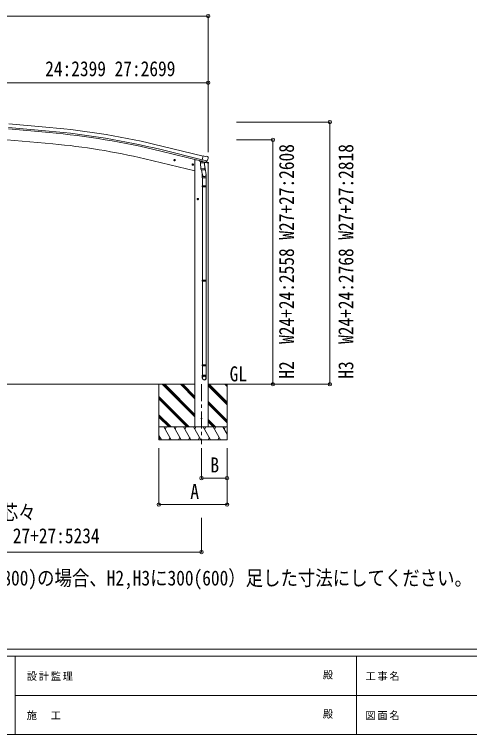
# Model space of a CAD drawing. Units: millimetres at full size, sheet at 1:40; details may follow other scales. Extents: x -11181 to 11305, y -7804 to 7716.
# Drawn here: x -4546 to 790, y -7804 to 635 of the extents above; entities that cross this region are included whole.
import ezdxf
from ezdxf.enums import TextEntityAlignment as Align

# ---------------------------------------------------------------- set-up
doc = ezdxf.new("R2010")
doc.units = ezdxf.units.MM
doc.header["$LTSCALE"] = 40
doc.header["$PDMODE"] = 32
doc.header["$PDSIZE"] = 40
doc.linetypes.add('CHAIN1', pattern=[8, 5, -1, 1, -1])
for name, color, linetype, lineweight in [('0-0_0', 7, 'Continuous', 9), ('0-1_本体', 4, 'Continuous', 9), ('0-2_部品', 7, 'Continuous', 9), ('0-3_ELV2', 4, 'Continuous', 9), ('0-6_OTH_LINE', 7, 'Continuous', 9), ('0-A_寸法', 6, 'Continuous', 9), ('F-0_240', 7, 'Continuous', 9)]:
    doc.layers.add(name, color=color, linetype=linetype, lineweight=lineweight)
doc.styles.add('ＭＳ ゴシック', font='')
doc.styles.get('ＭＳ ゴシック').set_extended_font_data('MS Gothic')

msp = doc.modelspace()

# ---------------------------------------------------------------- linework, layer by layer
at = {"layer": '0-0_0'}
for p, q in [((-2430.05, -3699.12), (-4752.14, -3699.12)), ((-2852.8, -3699.12), (-2852.8, -4349.12)), ((-2430.55, -4081.38), (-2812.81, -3699.12)), ((-2430.55, -4067.24), (-2798.67, -3699.12)), ((-2430.55, -4053.1), (-2784.53, -3699.12)), ((-2430.55, -3869.25), (-2600.68, -3699.12)), ((-2430.55, -3855.11), (-2586.54, -3699.12)), ((-2430.55, -3840.97), (-2572.4, -3699.12)), ((-2052.8, -3924.49), (-2275.05, -3702.24)), ((-1678.21, -3699.12), (-2274.55, -3699.12)), ((-2052.8, -3910.35), (-2264.03, -3699.12)), ((-2052.8, -3726.5), (-2080.18, -3699.12)), ((-2052.8, -3712.36), (-2066.04, -3699.12)), ((-2052.8, -3938.63), (-2275.05, -3716.38)), ((-2496.66, -4199.12), (-2852.8, -3842.98)), ((-2510.8, -4199.12), (-2852.8, -3857.12)), ((-2524.94, -4199.12), (-2852.8, -3871.26)), ((-2052.8, -4122.48), (-2275.05, -3900.23)), ((-2052.8, -4136.62), (-2275.05, -3914.37)), ((-2052.8, -4150.76), (-2275.05, -3928.51)), ((-2708.79, -4199.12), (-2852.8, -4055.11)), ((-2722.93, -4199.12), (-2852.8, -4069.25)), ((-2737.07, -4199.12), (-2852.8, -4083.4)), ((-2188.29, -4199.12), (-2275.05, -4112.36)), ((-2202.43, -4199.12), (-2275.05, -4126.5)), ((-2852.8, -4199.12), (-2052.8, -4199.12)), ((-2707.42, -4349.12), (-2794.02, -4199.12)), ((-2779.02, -4225.1), (-2764.02, -4199.12)), ((-2591.95, -4349.12), (-2678.55, -4199.12)), ((-2648.55, -4199.12), (-2663.55, -4225.1)), ((-2476.48, -4349.12), (-2563.08, -4199.12)), ((-2548.08, -4225.1), (-2533.08, -4199.12)), ((-2361, -4349.12), (-2447.61, -4199.12)), ((-2432.61, -4225.1), (-2417.61, -4199.12)), ((-2245.53, -4349.12), (-2332.14, -4199.12)), ((-2317.14, -4225.1), (-2302.14, -4199.12)), ((-2216.57, -4199.12), (-2275.05, -4140.65)), ((-2130.06, -4349.12), (-2216.67, -4199.12)), ((-2201.67, -4225.1), (-2186.66, -4199.12)), ((-2052.8, -4282.95), (-2101.2, -4199.12)), ((-2086.2, -4225.1), (-2071.2, -4199.12)), ((-2822.89, -4349.12), (-2852.8, -4297.31)), ((-2837.88, -4323.14), (-2852.8, -4348.97)), ((-2722.41, -4323.14), (-2737.41, -4349.12)), ((-2606.94, -4323.14), (-2621.94, -4349.12)), ((-2491.47, -4323.14), (-2506.47, -4349.12)), ((-2376, -4323.14), (-2391, -4349.12)), ((-2260.53, -4323.14), (-2275.53, -4349.12)), ((-2145.06, -4323.14), (-2160.06, -4349.12))]:
    msp.add_line(p, q, dxfattribs=at)
msp.add_lwpolyline([(-2052.8, -3699.12), (-2052.8, -4349.12), (-2852.8, -4349.12)], dxfattribs=at)
at = {"layer": '0-1_本体'}
for p, q in [((-4134.12, -689.12), (-4611.43, -645.8)), ((-4139.54, -748.88), (-4616.66, -705.57)), ((-4138.03, -732.16), (-4615.14, -688.86)), ((-4097.09, -882.4), (-4635.04, -835.33)), ((-2334.57, -1025.53), (-2817.42, -907.95)), ((-2348.58, -1083.87), (-2831.62, -966.25)), ((-2827.65, -949.94), (-2344.63, -1067.44)), ((-2430.05, -1199.12), (-3015.72, -1058.51)), ((-2430.55, -1069.12), (-2410.05, -1069.12)), ((-2430.55, -1069.12), (-2430.55, -4199.12)), ((-2410.05, -1069.12), (-2376.54, -1077.16)), ((-2274.55, -1108.82), (-2274.55, -4199.12))]:
    msp.add_line(p, q, dxfattribs=at)
at = {"layer": '0-1_本体', "color": 5, "linetype": 'CHAIN1'}
msp.add_line((-2352.8, -3696.62), (-2352.8, -4401.62), dxfattribs=at)
at = {"layer": '0-1_本体'}
for centre, radius, start, end in [((-4948.13, -9657.7), 8945.44, 76.31388, 84.81388), ((-4948.13, -9657.7), 8962.23, 76.31388, 84.81388), ((-4948.13, -9657.7), 9005.44, 76.31388, 84.81388), ((-4742.07, -8250.7), 7396.48, 76.50259, 84.99741)]:
    msp.add_arc(centre, radius, start, end, dxfattribs=at)
at = {"layer": '0-2_部品'}
for p, q in [((-2658.78, -1075.3), (-2678.23, -1070.63)), ((-2675.8, -1071.21), (-2670.64, -1065.77)), ((-2673.67, -1078.41), (-2675.8, -1071.21)), ((-2670.84, -1082.69), (-2666.17, -1063.24)), ((-2670.64, -1065.77), (-2663.34, -1067.52)), ((-2663.34, -1067.52), (-2661.21, -1074.72)), ((-2376.54, -1077.08), (-2376.54, -1080.4)), ((-2353.82, -1089.79), (-2372.71, -1085.26)), ((-2349.83, -1085.2), (-2363.14, -1100.52)), ((-2348.88, -1085.13), (-2349.83, -1085.2)), ((-2345.8, -1087.61), (-2347.33, -1087.24)), ((-2309.09, -1096.42), (-2345.8, -1087.61)), ((-2287.17, -1081.41), (-2344.67, -1067.61)), ((-2339.85, -1089.43), (-2338.83, -1104.04)), ((-2308.17, -1029.79), (-2334.1, -1023.57)), ((-2306.73, -1096.89), (-2314.25, -1095.09)), ((-2310.93, -1096.65), (-2310.88, -1097.39)), ((-2307.56, -1096.78), (-2309.09, -1096.42)), ((-2308.17, -1029.79), (-2294.91, -1027.09)), ((-2304.02, -1096.32), (-2287.64, -1081.83)), ((-2300.49, -1093.34), (-2274.29, -1099.63)), ((-2280.43, -1030.28), (-2293.61, -1027.12)), ((-2277.33, -1032.53), (-2273.48, -1038.83)), ((-2273.11, -1041.11), (-2273.39, -1042.26)), ((-2444.86, -1126.66), (-2464.31, -1121.99)), ((-2461.88, -1122.57), (-2456.72, -1117.13)), ((-2459.75, -1129.77), (-2461.88, -1122.57)), ((-2456.92, -1134.05), (-2452.25, -1114.6)), ((-2456.72, -1117.13), (-2449.42, -1118.88)), ((-2449.42, -1118.88), (-2447.29, -1126.08)), ((-2364.24, -1106.97), (-2318.55, -1103.77)), ((-2359.57, -1173.81), (-2364.24, -1106.97)), ((-2363.14, -1100.52), (-2362.7, -1106.86)), ((-2359.57, -1173.81), (-2313.88, -1170.61)), ((-2359.56, -1173.8), (-2358.67, -1186.5)), ((-2311.64, -1098.43), (-2337.45, -1104.86)), ((-2320.33, -1100.59), (-2320.1, -1103.88)), ((-2318.55, -1103.77), (-2313.88, -1170.61)), ((-2315.61, -1145.84), (-2299.7, -1242.01)), ((-2271.99, -1109.44), (-2314.69, -1099.19)), ((-2313.02, -1183.08), (-2313.89, -1170.61)), ((-2271.99, -1102.55), (-2271.99, -1109.44)), ((-2314.86, -1185.21), (-2356.56, -1188.13)), ((-2351.13, -1187.75), (-2340.4, -1251.34)), ((-2343.55, -1244.52), (-2343.55, -1279.18)), ((-2313.42, -1184.43), (-2313.41, -1184.43)), ((-2297.55, -1279.18), (-2297.55, -1244.82)), ((-2343.55, -1279.18), (-2297.55, -1279.18)), ((-2341.55, -1279.18), (-2341.55, -1373.18)), ((-2299.55, -1279.18), (-2299.55, -1373.18)), ((-2343.55, -1375.18), (-2342.55, -1373.18)), ((-2343.55, -1375.18), (-2297.55, -1375.18)), ((-2343.55, -1375.18), (-2343.55, -1383.18)), ((-2343.55, -1383.18), (-2297.55, -1383.18)), ((-2343.55, -1383.18), (-2342.55, -1385.18)), ((-2342.55, -1373.18), (-2298.55, -1373.18)), ((-2342.55, -1385.18), (-2298.55, -1385.18)), ((-2341.55, -1385.18), (-2341.55, -2479.36)), ((-2299.55, -1385.18), (-2299.55, -2479.36)), ((-2297.55, -1375.18), (-2298.55, -1373.18)), ((-2406.05, -1529.24), (-2386.05, -1529.24)), ((-2402.55, -1525.49), (-2396.05, -1521.73)), ((-2396.05, -1539.24), (-2396.05, -1519.24)), ((-2396.05, -1521.73), (-2389.55, -1525.49)), ((-2389.55, -1532.99), (-2396.05, -1536.74)), ((-2389.55, -1525.49), (-2389.55, -1532.99)), ((-2343.55, -2481.36), (-2342.55, -2479.36)), ((-2343.55, -2481.36), (-2297.55, -2481.36)), ((-2343.55, -2481.36), (-2343.55, -2489.36)), ((-2343.55, -2489.36), (-2297.55, -2489.36)), ((-2343.55, -2489.36), (-2342.55, -2491.36)), ((-2342.55, -2479.36), (-2298.55, -2479.36)), ((-2342.55, -2491.36), (-2298.55, -2491.36)), ((-2341.55, -2491.36), (-2341.55, -3469.55)), ((-2299.55, -2491.36), (-2299.55, -3469.55)), ((-2297.55, -2481.36), (-2298.55, -2479.36)), ((-2343.55, -3471.55), (-2342.55, -3469.55)), ((-2343.55, -3471.55), (-2297.55, -3471.55)), ((-2343.55, -3471.55), (-2343.55, -3479.55)), ((-2343.55, -3479.55), (-2297.55, -3479.55)), ((-2343.55, -3479.55), (-2342.55, -3481.55)), ((-2342.55, -3469.55), (-2298.55, -3469.55)), ((-2342.55, -3481.55), (-2298.55, -3481.55)), ((-2341.55, -3481.55), (-2341.55, -3591.55)), ((-2299.55, -3481.55), (-2299.55, -3591.55)), ((-2297.55, -3471.55), (-2298.55, -3469.55)), ((-2343.55, -3625.69), (-2343.55, -3591.55)), ((-2343.55, -3591.55), (-2297.55, -3591.55)), ((-2297.55, -3625.69), (-2297.55, -3591.55))]:
    msp.add_line(p, q, dxfattribs=at)
for points in [[(-2661.21, -1074.72), (-2666.37, -1080.16), (-2673.67, -1078.41)], [(-2339.53, -1089.02), (-2349.25, -1086.68), (-2334.1, -1023.57)], [(-2339.53, -1089.02), (-2339.29, -1089.17), (-2314.53, -1095.11), (-2314.25, -1095.09)], [(-2286.9, -1080.84), (-2287.48, -1081.68), (-2287.64, -1081.83)], [(-2447.29, -1126.08), (-2452.45, -1131.52), (-2459.75, -1129.77)], [(-2297.55, -1375.18), (-2297.55, -1383.18), (-2298.55, -1385.18)], [(-2396.05, -1536.74), (-2402.55, -1532.99), (-2402.55, -1525.49)], [(-2297.55, -2481.36), (-2297.55, -2489.36), (-2298.55, -2491.36)], [(-2297.55, -3471.55), (-2297.55, -3479.55), (-2298.55, -3481.55)]]:
    msp.add_lwpolyline(points, dxfattribs=at)
for centre, radius in [((-2668.5, -1072.97), 8.5), ((-2668.5, -1072.97), 7.7), ((-2668.5, -1072.97), 6.5), ((-2454.58, -1124.32), 8.5), ((-2454.58, -1124.32), 7.7), ((-2454.58, -1124.32), 6.5), ((-2396.05, -1529.24), 8.5), ((-2396.05, -1529.24), 7.7), ((-2396.05, -1529.24), 6.5)]:
    msp.add_circle(centre, radius, dxfattribs=at)
for centre, radius, start, end in [((-2371.54, -1080.4), 5, 180, 256.5), ((-2347.21, -1086.75), 0.5, 221.23754, 256.5), ((-2340.45, -1089.51), 0.604, 7.79405, 79.40158), ((-2310.43, -1096.61), 0.5, 76.5, 184), ((-2307.45, -1096.3), 0.5, 256.5, 291.76246), ((-2294.31, -1030.03), 3, 76.5, 101.5), ((-2470.19, -995.01), 202.4, 334.90875, 346.5), ((-2281.6, -1035.14), 5, 31.5, 76.5), ((-2337.8, -1103.89), 1.03, 188.03431, 289.96103), ((-2311.88, -1097.46), 1, 284, 4), ((-2274.99, -1102.55), 3, 0, 76.5), ((-2356.7, -1186.14), 2, 190.53157, 274), ((-2315, -1183.22), 2, 274, 322.59038), ((-2314.96, -1183.25), 1.95, 322.52234, 4.95983), ((-2327.55, -1244.82), 30, 0, 2.54858)]:
    msp.add_arc(centre, radius, start, end, dxfattribs=at)
for centre, major_axis, ratio, start_param, end_param in [((-2306.03, -1093.97), (0.73, -2.92), 0.997631, 5.8041905, 5.8929484), ((-2306.06, -1093.84), (-2.63, 3.16), 0.650902, 2.1145521, 2.1873627), ((-2306.01, -1094.07), (0.73, -2.92), 0.997631, 5.965759, 6.7621801), ((-2276.03, -1040.39), (1.57, -2.57), 0.99628, 0.7835347, 1.5707963), ((-2320.55, -1244.52), (-23, 0), 0.996195, 6.0000678, 10.0103449), ((-2320.55, -1244.52), (-21, 0), 0.996195, 0.3319459, 3.3482706), ((-2320.55, -3623.95), (23, 0), 0.996195, 6.2831853, 9.424778), ((-2320.55, -3625.69), (23, 0), 0.996195, 6.2831853, 9.424778), ((-2320.55, -3625.69), (0, -23.43), 0.981806, 4.712389, 7.8539816)]:
    msp.add_ellipse(centre, major_axis=major_axis, ratio=ratio, start_param=start_param, end_param=end_param, dxfattribs=at)
msp.add_ellipse((-2320.55, -3625.69), major_axis=(-21, 0), ratio=0.996195, dxfattribs=at)
at = {"layer": '0-3_ELV2'}
msp.add_circle((-2352.8, -4099.12), 4.5, dxfattribs=at)
at = {"layer": '0-6_OTH_LINE', "color": 6}
for p, q in [((-848.19, -627.02), (-1942.35, -627.02)), ((-848.19, -627.02), (-848.19, -3699.12)), ((-1516.11, -835.32), (-1942.35, -835.32)), ((-1516.11, -835.32), (-1516.11, -3699.12)), ((-1516.11, -3699.12), (-1837.92, -3699.12)), ((-848.19, -3699.12), (-1725.33, -3699.12)), ((-2852.88, -5108.26), (-2852.88, -4449.12)), ((-2352.63, -4799.12), (-2352.63, -4449.14)), ((-2052.88, -5108.26), (-2052.88, -4449.12)), ((-2052.63, -4799.12), (-2052.63, -4449.14)), ((-2052.63, -4799.12), (-2352.63, -4799.12)), ((-2052.88, -5108.26), (-2852.88, -5108.26)), ((-2352.8, -5664.66), (-2352.8, -5264.66)), ((-2352.8, -5664.66), (-7010.97, -5664.66))]:
    msp.add_line(p, q, dxfattribs=at)
for p in [(-848.19, -627.02), (-1516.11, -835.32), (-1516.11, -3699.12), (-848.19, -3699.12), (-2352.63, -4799.12), (-2052.63, -4799.12), (-2852.88, -5108.26), (-2052.88, -5108.26), (-2352.8, -5664.66)]:
    msp.add_point(p, dxfattribs=at)
at = {"layer": '0-A_寸法'}
for p, q in [((-7088.55, 614.55), (-2274.55, 614.55)), ((-2274.55, 614.55), (-2274.55, -979.61)), ((-4673.55, -166.13), (-2274.55, -166.13)), ((-2274.55, -166.13), (-2274.55, -588.38))]:
    msp.add_line(p, q, dxfattribs=at)
for p in [(-2274.55, 614.55), (-2274.55, -166.13)]:
    msp.add_point(p, dxfattribs=at)
at = {"layer": 'F-0_240', "color": 5}
for p, q in [((-11180.61, -6803.54), (10739.39, -6803.54)), ((-11180.61, -6883.54), (7183.72, -6883.54)), ((-4536.28, -6883.54), (-4536.28, -7803.54)), ((-536.28, -6883.54), (-536.28, -7803.54)), ((-4536.28, -7343.54), (3663.72, -7343.54)), ((-11180.61, -7803.54), (10739.39, -7803.54))]:
    msp.add_line(p, q, dxfattribs=at)

# ---------------------------------------------------------------- texts
at = {"layer": '0-0_0', "style": 'ＭＳ ゴシック', "width": 0.85}
msp.add_text('GL', height=176, dxfattribs=at).set_placement((-2022.91, -3717.81), align=Align.BOTTOM_LEFT)
at = {"layer": '0-6_OTH_LINE', "style": 'ＭＳ ゴシック', "width": 0.85}
for s, p in [('H2\u3000W24+24:2558 W27+27:2608', (-1216.23, -3633.29)), ('H3\u3000W24+24:2768 W27+27:2818', (-520.11, -3633.29))]:
    msp.add_text(s, height=176, rotation=90, dxfattribs=at).set_placement(p, align=Align.BOTTOM_LEFT)
for s, p in [('B', (-2248.29, -4785.28)), ('A', (-2483.85, -5094.42)), ('柱芯々', (-4909.79, -5340.85)), ('24+24:4643 27+27:5234', (-5684.79, -5614.55)), ('・ロング柱:2500（超ロング柱:2800)の場合、H2,H3に300(600）足した寸法にしてください。', (-7644.48, -6109.66))]:
    msp.add_text(s, height=176, dxfattribs=at).set_placement(p, align=Align.BOTTOM_LEFT)
at = {"layer": '0-A_寸法', "color": 7, "style": 'ＭＳ ゴシック', "width": 0.85}
msp.add_text('24:2399 27:2699', height=176, dxfattribs=at).set_placement((-4185.42, -142.46), align=Align.BOTTOM_LEFT)
at = {"layer": 'F-0_240', "style": 'ＭＳ ゴシック'}
for p in [(-930.57, -7173.54), (-930.57, -7633.54)]:
    msp.add_text('殿', height=87.98, dxfattribs=at).set_placement(p, align=Align.BOTTOM_LEFT)
at = {"layer": 'F-0_240', "char_height": 87.98, "attachment_point": 7, "style": 'ＭＳ ゴシック'}
for s, insert in [('\\T1.17;設計監理', (-4401.18, -7173.54)), ('\\T1.17;工事名', (-430.81, -7173.54)), ('\\T1.17;施\u3000工', (-4401.18, -7633.54)), ('\\T1.17;図面名', (-430.81, -7633.54))]:
    msp.add_mtext(s, dxfattribs=dict(at, insert=insert))

doc.saveas('drawing.dxf')
